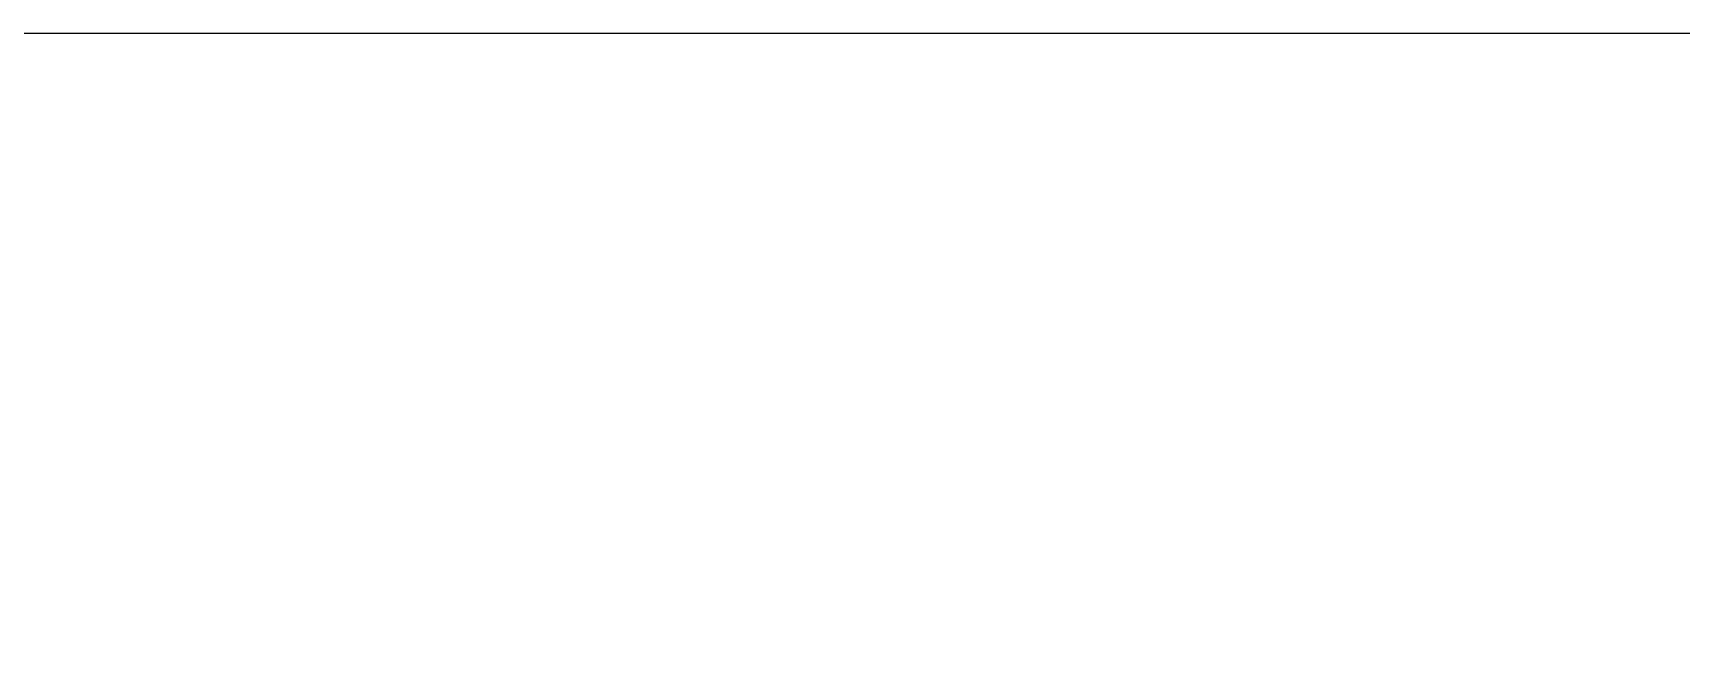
# Model space of a CAD drawing. Header units: metres. Extents: x 2362 to 4220, y 91 to 382.
# Drawn here: x 3587.88 to 3611.07, y 253.61 to 262.32 of the extents above; entities that cross this region are included whole.
import ezdxf

# ---------------------------------------------------------------- set-up
doc = ezdxf.new("R2010")
doc.units = ezdxf.units.M
doc.header["$LTSCALE"] = 5
doc.header["$MEASUREMENT"] = 0
doc.layers.add('PENA 02', color=2, linetype='Continuous')

msp = doc.modelspace()

# ---------------------------------------------------------------- linework, layer by layer
at = {"layer": 'PENA 02', "ltscale": 1.5}
msp.add_lwpolyline([(3574.146167639097, 262.3186234331051), (3750.779079597395, 262.3186234331051), (3750.779079597395, 236.7862233160295), (3574.146167639097, 236.7862233160295)], close=True, dxfattribs=at)

doc.saveas('drawing.dxf')
